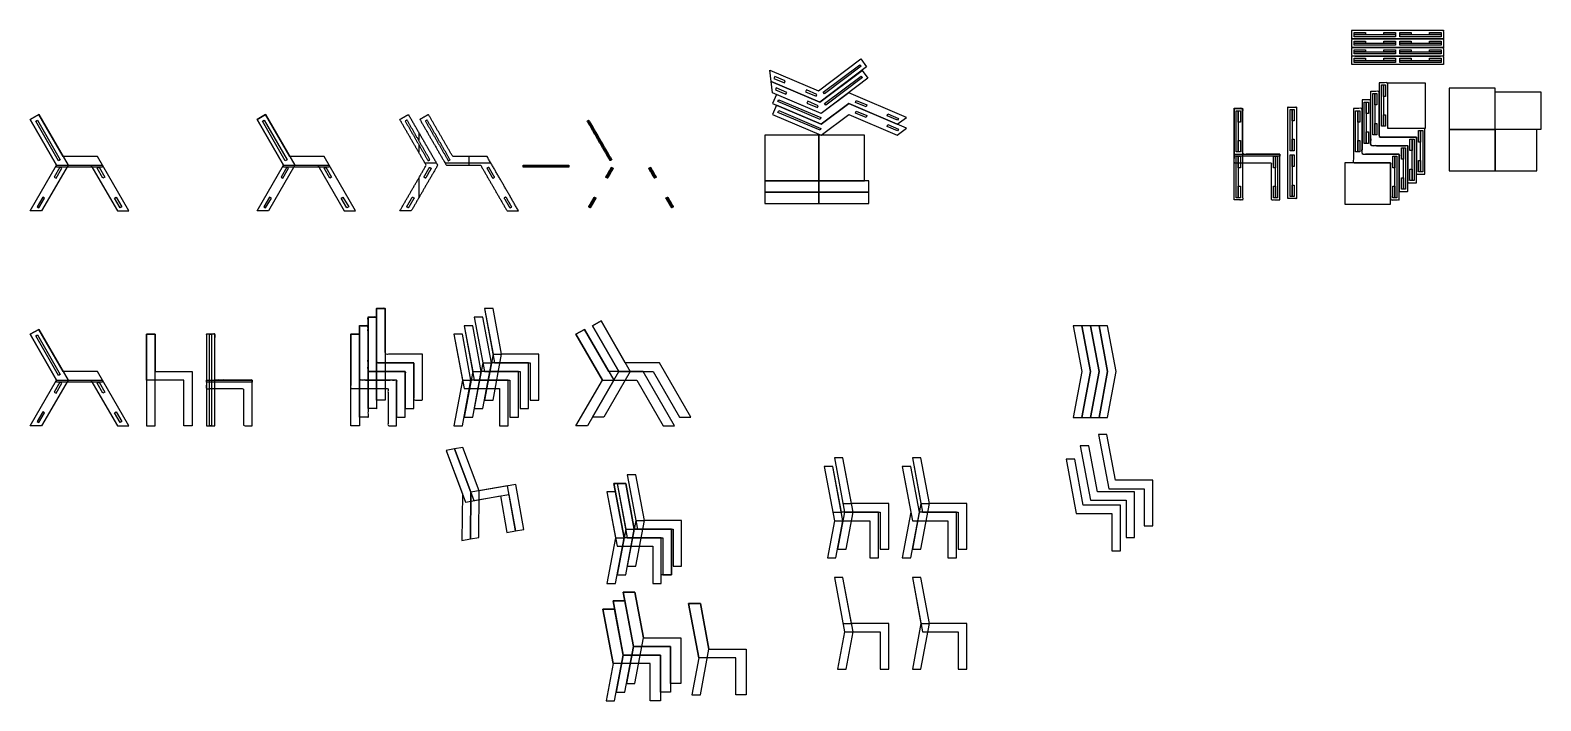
# Model space of a CAD drawing. Header units: millimetres. Extents: x 0 to 13206, y -4283 to 1581.
import ezdxf

# ---------------------------------------------------------------- set-up
doc = ezdxf.new("R2010")
doc.units = ezdxf.units.MM
doc.header["$MEASUREMENT"] = 0
doc.layers.add('_____', color=7, linetype='Continuous', true_color=0x000000)

msp = doc.modelspace()

# ---------------------------------------------------------------- linework, layer by layer
at = {"layer": '_____'}
for p, q in [((3396, 687), (3396, 618)), ((4876, 790), (5076, 444)), ((3396, 582), (3396, 513)), ((4984, 622), (4969, 613)), ((3449, 422), (3549, 422)), ((3625, 422), (4025, 422)), ((3838, 400), (3838, 475)), ((4508, 400), (4508, 382)), ((3396, 287), (3396, 113)), ((4308, 391), (4708, 391)), ((5039, 291), (5089, 378)), ((5056, 339), (5072, 330)), ((5415, 378), (5465, 291)), ((5448, 339), (5432, 330)), ((4939, 118), (4889, 31)), ((4922, 70), (4906, 79)), ((5565, 118), (5615, 31)), ((5598, 79), (5582, 70)), ((4046, -1253), (4121, -1253)), ((3868, -1403), (3943, -1403)), ((3957, -1328), (4032, -1328)), ((3778, -1478), (3853, -1478)), ((7016, -2633), (7091, -2633)), ((7105, -2558), (7180, -2558)), ((7787, -2558), (7862, -2558)), ((5295, -2707), (5370, -2707)), ((5117, -2857), (5192, -2857)), ((5206, -2782), (5281, -2782)), ((7105, -3606), (7180, -3606)), ((7787, -3606), (7862, -3606))]:
    msp.add_line(p, q, dxfattribs=at)
for points in [[(11673, 1560), (11673, 1542), (11573, 1542), (11573, 1560)], [(11573, 1524), (11573, 1542), (11934, 1542), (11934, 1524)], [(11673, 1485), (11673, 1467), (11573, 1467), (11573, 1485)], [(11573, 1449), (11573, 1467), (11934, 1467), (11934, 1449)], [(11934, 1560), (11934, 1542), (11834, 1542), (11834, 1560)], [(11934, 1485), (11934, 1467), (11834, 1467), (11834, 1485)], [(12072, 1560), (12072, 1542), (11972, 1542), (11972, 1560)], [(11972, 1524), (11972, 1542), (12334, 1542), (12334, 1524)], [(12072, 1485), (12072, 1467), (11972, 1467), (11972, 1485)], [(11972, 1449), (11972, 1467), (12334, 1467), (12334, 1449)], [(12334, 1560), (12334, 1542), (12234, 1542), (12234, 1560)], [(12334, 1485), (12334, 1467), (12234, 1467), (12234, 1485)], [(7260, 1329), (7312, 1259), (6903, 951), (6478, 1132), (6466, 1231), (6891, 1051)], [(11673, 1410), (11673, 1392), (11573, 1392), (11573, 1410)], [(11573, 1374), (11573, 1392), (11934, 1392), (11934, 1374)], [(11673, 1335), (11673, 1317), (11573, 1317), (11573, 1335)], [(11934, 1410), (11934, 1392), (11834, 1392), (11834, 1410)], [(11934, 1335), (11934, 1317), (11834, 1317), (11834, 1335)], [(12072, 1410), (12072, 1392), (11972, 1392), (11972, 1410)], [(11972, 1374), (11972, 1392), (12334, 1392), (12334, 1374)], [(12072, 1335), (12072, 1317), (11972, 1317), (11972, 1335)], [(12334, 1410), (12334, 1392), (12234, 1392), (12234, 1410)], [(12334, 1335), (12334, 1317), (12234, 1317), (12234, 1335)], [(7272, 1229), (7324, 1160), (6915, 852), (6490, 1033), (6478, 1132), (6903, 951)], [(7252, 1279), (7263, 1265), (6943, 1024), (6932, 1039)], [(11573, 1299), (11573, 1317), (11934, 1317), (11934, 1299)], [(11972, 1299), (11972, 1317), (12334, 1317), (12334, 1299)], [(6509, 1176), (6502, 1159), (6594, 1120), (6601, 1137)], [(6521, 1077), (6514, 1060), (6606, 1021), (6613, 1037)], [(6785, 1059), (6778, 1042), (6870, 1003), (6877, 1019)], [(7264, 1180), (7275, 1166), (6955, 925), (6944, 939)], [(11812, 1102), (11830, 1102), (11830, 741), (11812, 741)], [(11848, 1002), (11830, 1002), (11830, 1102), (11848, 1102)], [(12196, 1121), (12196, 721), (11868, 721), (11868, 1121)], [(12406, 1074), (12406, 713), (12806, 713), (12806, 1074)], [(6915, 852), (6524, 1018), (6490, 939), (6915, 758), (7155, 939), (7580, 758), (7660, 818), (7155, 1033)], [(6915, 758), (6524, 924), (6490, 845), (6915, 664), (7155, 845), (7580, 664), (7660, 724), (7155, 939)], [(6537, 956), (6544, 973), (6912, 816), (6905, 800)], [(6797, 959), (6790, 943), (6882, 904), (6889, 920)], [(7314, 928), (7307, 911), (7215, 950), (7222, 967)], [(11662, 952), (11680, 952), (11680, 591), (11662, 591)], [(11698, 852), (11680, 852), (11680, 952), (11698, 952)], [(11737, 1027), (11755, 1027), (11755, 666), (11737, 666)], [(11773, 927), (11755, 927), (11755, 1027), (11773, 1027)], [(13206, 713), (12806, 713), (12806, 1041), (13206, 1041)], [(288, 475), (75, 843), (0, 800), (231, 400), (531, 400), (762, 0), (862, 0), (588, 475)], [(0, 800), (75, 843), (331, 400), (100, 0), (0, 0), (231, 400)], [(48, 786), (63, 795), (263, 448), (248, 439)], [(1983, 800), (2058, 843), (2314, 400), (2083, 0), (1983, 0), (2214, 400)], [(2270, 475), (2058, 843), (1983, 800), (2214, 400), (2514, 400), (2744, 0), (2844, 0), (2570, 475)], [(2030, 786), (2046, 795), (2246, 448), (2230, 439)], [(6537, 862), (6544, 879), (6912, 722), (6905, 706)], [(7314, 834), (7307, 817), (7215, 856), (7222, 873)], [(7590, 810), (7583, 794), (7491, 833), (7498, 850)], [(10543, 877), (10561, 877), (10561, 516), (10543, 516)], [(10579, 777), (10561, 777), (10561, 877), (10579, 877)], [(11015, 888), (11033, 888), (11033, 527), (11015, 527)], [(11051, 788), (11033, 788), (11033, 888), (11051, 888)], [(11587, 877), (11605, 877), (11605, 516), (11587, 516)], [(11623, 777), (11605, 777), (11605, 877), (11623, 877)], [(11848, 741), (11830, 741), (11830, 841), (11848, 841)], [(6422, 664), (6422, 264), (6894, 264), (6894, 664)], [(6894, 664), (6894, 264), (7294, 264), (7294, 664)], [(7590, 716), (7583, 700), (7491, 739), (7498, 756)], [(11698, 591), (11680, 591), (11680, 691), (11698, 691)], [(11773, 666), (11755, 666), (11755, 766), (11773, 766)], [(12155, 603), (12137, 603), (12137, 703), (12155, 703)], [(12173, 341), (12155, 341), (12155, 703), (12173, 703)], [(12406, 713), (12406, 351), (12806, 351), (12806, 713)], [(12806, 713), (12806, 351), (13170, 351), (13170, 713)], [(10579, 516), (10561, 516), (10561, 616), (10579, 616)], [(11051, 527), (11033, 527), (11033, 627), (11051, 627)], [(11623, 516), (11605, 516), (11605, 616), (11623, 616)], [(12005, 453), (11987, 453), (11987, 553), (12005, 553)], [(12023, 191), (12005, 191), (12005, 553), (12023, 553)], [(12080, 528), (12062, 528), (12062, 628), (12080, 628)], [(12098, 266), (12080, 266), (12080, 628), (12098, 628)], [(231, 382), (231, 400), (631, 400), (631, 382)], [(2214, 382), (2214, 400), (2614, 400), (2614, 382)], [(10924, 496), (10924, 478), (10524, 478), (10524, 496)], [(10543, 478), (10561, 478), (10561, 116), (10543, 116)], [(10579, 378), (10561, 378), (10561, 478), (10579, 478)], [(10886, 378), (10868, 378), (10868, 478), (10886, 478)], [(10904, 116), (10886, 116), (10886, 478), (10904, 478)], [(11015, 490), (11033, 490), (11033, 127), (11015, 127)], [(11051, 390), (11033, 390), (11033, 490), (11051, 490)], [(11493, 421), (11493, 60), (11893, 60), (11893, 421)], [(11930, 378), (11912, 378), (11912, 478), (11930, 478)], [(11948, 116), (11930, 116), (11930, 478), (11948, 478)], [(12155, 341), (12137, 341), (12137, 441), (12155, 441)], [(210, 295), (226, 286), (276, 373), (260, 382)], [(652, 295), (636, 286), (586, 373), (602, 382)], [(2193, 295), (2208, 286), (2258, 373), (2243, 382)], [(2634, 295), (2619, 286), (2569, 373), (2584, 382)], [(12005, 191), (11987, 191), (11987, 291), (12005, 291)], [(12080, 266), (12062, 266), (12062, 366), (12080, 366)], [(6894, 164), (6894, 264), (6422, 264), (6422, 164)], [(6894, 64), (6894, 164), (6422, 164), (6422, 64)], [(7330, 164), (7330, 264), (6894, 264), (6894, 164)], [(7330, 64), (7330, 164), (6894, 164), (6894, 64)], [(10579, 116), (10561, 116), (10561, 216), (10579, 216)], [(10886, 116), (10868, 116), (10868, 216), (10886, 216)], [(11051, 127), (11033, 127), (11033, 227), (11051, 227)], [(11930, 116), (11912, 116), (11912, 216), (11930, 216)], [(60, 36), (76, 27), (126, 113), (110, 122)], [(802, 36), (786, 27), (736, 113), (752, 122)], [(2043, 36), (2058, 27), (2108, 113), (2093, 122)], [(2784, 36), (2769, 27), (2719, 113), (2734, 122)], [(4446, -1653), (4446, -1253), (4121, -1253), (4046, -853), (3971, -853), (4060, -1328), (4371, -1328), (4371, -1653)], [(3971, -853), (4046, -1253), (3971, -1653), (4046, -1653), (4121, -1253), (4046, -853)], [(0, -1078), (75, -1035), (331, -1478), (100, -1878), (0, -1878), (231, -1478)], [(288, -1403), (75, -1035), (0, -1078), (231, -1478), (531, -1478), (762, -1878), (862, -1878), (588, -1403)], [(3793, -1003), (3868, -1403), (3793, -1803), (3868, -1803), (3943, -1403), (3868, -1003)], [(4268, -1803), (4268, -1403), (3943, -1403), (3868, -1003), (3793, -1003), (3882, -1478), (4193, -1478), (4193, -1803)], [(4357, -1728), (4357, -1328), (4032, -1328), (3957, -928), (3882, -928), (3971, -1403), (4282, -1403), (4282, -1728)], [(3882, -928), (3957, -1328), (3882, -1728), (3957, -1728), (4032, -1328), (3957, -928)], [(5059, -1403), (4846, -1035), (4771, -1078), (5002, -1478), (5302, -1478), (5533, -1878), (5633, -1878), (5359, -1403)], [(4771, -1078), (4846, -1035), (5102, -1478), (4871, -1878), (4771, -1878), (5002, -1478)], [(5202, -1328), (4990, -960), (4915, -1003), (5146, -1403), (5446, -1403), (5676, -1803), (5776, -1803), (5502, -1328)], [(4915, -1003), (4990, -960), (5246, -1403), (5015, -1803), (4915, -1803), (5146, -1403)], [(9119, -1005), (9194, -1405), (9119, -1805), (9194, -1805), (9269, -1405), (9194, -1005)], [(9194, -1005), (9269, -1405), (9194, -1805), (9269, -1805), (9344, -1405), (9269, -1005)], [(9269, -1005), (9344, -1405), (9269, -1805), (9344, -1805), (9419, -1405), (9344, -1005)], [(9344, -1005), (9419, -1405), (9344, -1805), (9419, -1805), (9494, -1405), (9419, -1005)], [(48, -1092), (63, -1083), (263, -1430), (248, -1439)], [(1417, -1478), (1417, -1878), (1342, -1878), (1342, -1478), (1017, -1478), (1017, -1078), (1092, -1078), (1092, -1403), (1417, -1403)], [(1017, -1878), (1092, -1878), (1092, -1078), (1017, -1078)], [(1540, -1878), (1615, -1878), (1615, -1078), (1540, -1078)], [(1568, -1078), (1586, -1078), (1586, -1878), (1568, -1878)], [(3703, -1078), (3778, -1478), (3703, -1878), (3778, -1878), (3853, -1478), (3778, -1078)], [(4178, -1878), (4178, -1478), (3853, -1478), (3778, -1078), (3703, -1078), (3793, -1553), (4103, -1553), (4103, -1878)], [(210, -1583), (226, -1592), (276, -1505), (260, -1496)], [(231, -1496), (231, -1478), (631, -1478), (631, -1496)], [(652, -1583), (636, -1592), (586, -1505), (602, -1496)], [(1540, -1496), (1540, -1478), (1940, -1478), (1940, -1496)], [(60, -1842), (76, -1851), (126, -1765), (110, -1756)], [(802, -1842), (786, -1851), (736, -1765), (752, -1756)], [(9813, -2754), (9813, -2354), (9488, -2354), (9413, -1954), (9338, -1954), (9428, -2429), (9738, -2429), (9738, -2754)], [(3635, -2093), (3778, -2473), (3774, -2880), (3848, -2867), (3852, -2460), (3709, -2080)], [(4242, -2798), (4172, -2404), (3852, -2460), (3709, -2080), (3635, -2093), (3805, -2545), (4112, -2491), (4168, -2811)], [(4316, -2785), (4246, -2391), (3926, -2447), (3783, -2067), (3709, -2080), (3879, -2532), (4185, -2478), (4242, -2798)], [(3709, -2080), (3852, -2460), (3848, -2867), (3922, -2854), (3926, -2447), (3783, -2067)], [(9655, -2855), (9655, -2455), (9330, -2455), (9255, -2055), (9180, -2055), (9269, -2530), (9580, -2530), (9580, -2855)], [(7416, -3033), (7416, -2633), (7091, -2633), (7016, -2233), (6941, -2233), (7030, -2708), (7341, -2708), (7341, -3033)], [(6941, -2233), (7030, -2708), (6969, -3033), (7044, -3033), (7105, -2708), (7016, -2233)], [(7030, -2158), (7119, -2633), (7058, -2958), (7133, -2958), (7194, -2633), (7105, -2158)], [(7505, -2958), (7505, -2558), (7180, -2558), (7105, -2158), (7030, -2158), (7119, -2633), (7430, -2633), (7430, -2958)], [(8098, -3033), (8098, -2633), (7773, -2633), (7698, -2233), (7623, -2233), (7712, -2708), (8023, -2708), (8023, -3033)], [(7623, -2233), (7698, -2633), (7623, -3033), (7698, -3033), (7773, -2633), (7698, -2233)], [(7712, -2158), (7787, -2558), (7712, -2958), (7787, -2958), (7862, -2558), (7787, -2158)], [(8187, -2958), (8187, -2558), (7862, -2558), (7787, -2158), (7712, -2158), (7801, -2633), (8112, -2633), (8112, -2958)], [(9531, -2971), (9531, -2571), (9206, -2571), (9131, -2171), (9056, -2171), (9145, -2646), (9456, -2646), (9456, -2971)], [(5220, -2307), (5295, -2707), (5220, -3107), (5295, -3107), (5370, -2707), (5295, -2307)], [(5695, -3107), (5695, -2707), (5370, -2707), (5295, -2307), (5220, -2307), (5309, -2782), (5620, -2782), (5620, -3107)], [(5042, -2457), (5117, -2857), (5042, -3257), (5117, -3257), (5192, -2857), (5117, -2457)], [(5517, -3257), (5517, -2857), (5192, -2857), (5117, -2457), (5042, -2457), (5131, -2932), (5442, -2932), (5442, -3257)], [(5606, -3182), (5517, -3182), (5517, -2857), (5192, -2857), (5103, -2382), (5206, -2382), (5281, -2782), (5606, -2782)], [(5131, -3182), (5206, -3182), (5281, -2782), (5206, -2382), (5103, -2382), (5192, -2857)], [(5606, -3182), (5606, -2782), (5281, -2782), (5206, -2382), (5131, -2382), (5220, -2857), (5531, -2857), (5531, -3182)], [(5131, -2382), (5206, -2782), (5131, -3182), (5206, -3182), (5281, -2782), (5206, -2382)], [(7505, -4006), (7505, -3606), (7180, -3606), (7105, -3206), (7030, -3206), (7119, -3681), (7430, -3681), (7430, -4006)], [(7030, -3206), (7119, -3681), (7058, -4006), (7133, -4006), (7194, -3681), (7105, -3206)], [(8187, -4006), (8187, -3606), (7862, -3606), (7787, -3206), (7712, -3206), (7801, -3681), (8112, -3681), (8112, -4006)], [(7712, -3206), (7787, -3606), (7712, -4006), (7787, -4006), (7862, -3606), (7787, -3206)], [(5598, -4208), (5509, -4208), (5509, -3883), (5184, -3883), (5095, -3408), (5198, -3408), (5273, -3808), (5598, -3808)], [(5123, -4208), (5198, -4208), (5273, -3808), (5198, -3408), (5095, -3408), (5184, -3883)], [(5687, -4133), (5598, -4133), (5598, -3808), (5273, -3808), (5184, -3333), (5287, -3333), (5362, -3733), (5687, -3733)], [(5212, -4133), (5287, -4133), (5362, -3733), (5287, -3333), (5184, -3333), (5273, -3808)], [(5784, -4231), (5859, -4231), (5934, -3831), (5859, -3431), (5756, -3431), (5845, -3906)], [(6259, -4231), (6170, -4231), (6170, -3906), (5845, -3906), (5756, -3431), (5859, -3431), (5934, -3831), (6259, -3831)], [(5034, -4283), (5109, -4283), (5184, -3883), (5109, -3483), (5006, -3483), (5095, -3958)], [(5509, -4283), (5420, -4283), (5420, -3958), (5095, -3958), (5006, -3483), (5109, -3483), (5184, -3883), (5509, -3883)]]:
    msp.add_lwpolyline(points, close=True, dxfattribs=at)
for points, knots in [([(12354, 1505), (12354, 1542), (12354, 1580), (12154, 1580), (11954, 1580), (11754, 1580), (11554, 1580), (11554, 1542), (11554, 1505), (11791, 1505), (12029, 1505), (12191, 1505), (12354, 1505)], [0, 0, 0, 75, 75, 475, 475, 875, 875, 950, 950, 1425, 1425, 1750, 1750, 1750]), ([(12354, 1430), (12354, 1467), (12354, 1505), (12154, 1505), (11954, 1505), (11754, 1505), (11554, 1505), (11554, 1467), (11554, 1430), (11791, 1430), (12029, 1430), (12191, 1430), (12354, 1430)], [0, 0, 0, 75, 75, 475, 475, 875, 875, 950, 950, 1425, 1425, 1750, 1750, 1750]), ([(12354, 1355), (12354, 1392), (12354, 1430), (12154, 1430), (11954, 1430), (11754, 1430), (11554, 1430), (11554, 1392), (11554, 1355), (11791, 1355), (12029, 1355), (12191, 1355), (12354, 1355)], [0, 0, 0, 75, 75, 475, 475, 875, 875, 950, 950, 1425, 1425, 1750, 1750, 1750]), ([(12354, 1280), (12354, 1317), (12354, 1355), (12154, 1355), (11954, 1355), (11754, 1355), (11554, 1355), (11554, 1317), (11554, 1280), (11791, 1280), (12029, 1280), (12191, 1280), (12354, 1280)], [0, 0, 0, 75, 75, 475, 475, 875, 875, 950, 950, 1425, 1425, 1750, 1750, 1750]), ([(12193, 721), (12193, 521), (12193, 321), (12155, 321), (12118, 321), (12118, 484), (12118, 646), (11955, 646), (11793, 646), (11793, 884), (11793, 1121), (11830, 1121), (11868, 1121), (11868, 921), (11868, 721), (12030, 721), (12193, 721)], [0, 0, 0, 400, 400, 475, 475, 875, 875, 1200, 1200, 1600, 1600, 1675, 1675, 2000, 2000, 2325, 2325, 2325]), ([(12043, 571), (12043, 371), (12043, 171), (12005, 171), (11968, 171), (11968, 334), (11968, 496), (11805, 496), (11643, 496), (11643, 734), (11643, 971), (11680, 971), (11718, 971), (11718, 771), (11718, 571), (11880, 571), (12043, 571)], [0, 0, 0, 400, 400, 475, 475, 875, 875, 1200, 1200, 1600, 1600, 1675, 1675, 2000, 2000, 2325, 2325, 2325]), ([(12118, 646), (12118, 446), (12118, 246), (12080, 246), (12043, 246), (12043, 409), (12043, 571), (11880, 571), (11718, 571), (11718, 809), (11718, 1046), (11755, 1046), (11793, 1046), (11793, 846), (11793, 646), (11955, 646), (12118, 646)], [0, 0, 0, 400, 400, 475, 475, 875, 875, 1200, 1200, 1600, 1600, 1675, 1675, 2000, 2000, 2325, 2325, 2325]), ([(10924, 496), (10924, 296), (10924, 96), (10886, 96), (10849, 96), (10849, 259), (10849, 421), (10686, 421), (10524, 421), (10524, 659), (10524, 896), (10561, 896), (10599, 896), (10599, 696), (10599, 496), (10761, 496), (10924, 496)], [0, 0, 0, 400, 400, 475, 475, 875, 875, 1200, 1200, 1600, 1600, 1675, 1675, 2000, 2000, 2325, 2325, 2325]), ([(10524, 96), (10561, 96), (10599, 96), (10599, 296), (10599, 496), (10599, 696), (10599, 896), (10561, 896), (10524, 896), (10524, 659), (10524, 421), (10524, 259), (10524, 96)], [0, 0, 0, 75, 75, 475, 475, 875, 875, 950, 950, 1425, 1425, 1750, 1750, 1750]), ([(10995, 108), (11033, 108), (11070, 108), (11070, 308), (11070, 508), (11070, 708), (11070, 908), (11033, 908), (10995, 908), (10995, 670), (10995, 433), (10995, 270), (10995, 108)], [0, 0, 0, 75, 75, 475, 475, 875, 875, 950, 950, 1425, 1425, 1750, 1750, 1750]), ([(11968, 496), (11968, 296), (11968, 96), (11930, 96), (11893, 96), (11893, 259), (11893, 421), (11730, 421), (11568, 421), (11568, 659), (11568, 896), (11605, 896), (11643, 896), (11643, 696), (11643, 496), (11805, 496), (11968, 496)], [0, 0, 0, 400, 400, 475, 475, 875, 875, 1200, 1200, 1600, 1600, 1675, 1675, 2000, 2000, 2325, 2325, 2325]), ([(3353, -1328), (3353, -1528), (3353, -1728), (3316, -1728), (3278, -1728), (3278, -1565), (3278, -1403), (3116, -1403), (2953, -1403), (2953, -1165), (2953, -928), (2991, -928), (3028, -928), (3028, -1128), (3028, -1328), (3191, -1328), (3353, -1328)], [0, 0, 0, 400, 400, 475, 475, 875, 875, 1200, 1200, 1600, 1600, 1675, 1675, 2000, 2000, 2325, 2325, 2325]), ([(2953, -1728), (2991, -1728), (3028, -1728), (3028, -1528), (3028, -1328), (3028, -1128), (3028, -928), (2991, -928), (2953, -928), (2953, -1165), (2953, -1403), (2953, -1565), (2953, -1728)], [0, 0, 0, 75, 75, 475, 475, 875, 875, 950, 950, 1425, 1425, 1750, 1750, 1750]), ([(3428, -1253), (3428, -1453), (3428, -1653), (3391, -1653), (3353, -1653), (3353, -1490), (3353, -1328), (3191, -1328), (3028, -1328), (3028, -1090), (3028, -853), (3066, -853), (3103, -853), (3103, -1053), (3103, -1253), (3266, -1253), (3428, -1253)], [0, 0, 0, 400, 400, 475, 475, 875, 875, 1200, 1200, 1600, 1600, 1675, 1675, 2000, 2000, 2325, 2325, 2325]), ([(3028, -1653), (3066, -1653), (3103, -1653), (3103, -1453), (3103, -1253), (3103, -1053), (3103, -853), (3066, -853), (3028, -853), (3028, -1090), (3028, -1328), (3028, -1490), (3028, -1653)], [0, 0, 0, 75, 75, 475, 475, 875, 875, 950, 950, 1425, 1425, 1750, 1750, 1750]), ([(3278, -1403), (3278, -1603), (3278, -1803), (3241, -1803), (3203, -1803), (3203, -1640), (3203, -1478), (3041, -1478), (2878, -1478), (2878, -1240), (2878, -1003), (2916, -1003), (2953, -1003), (2953, -1203), (2953, -1403), (3116, -1403), (3278, -1403)], [0, 0, 0, 400, 400, 475, 475, 875, 875, 1200, 1200, 1600, 1600, 1675, 1675, 2000, 2000, 2325, 2325, 2325]), ([(2878, -1803), (2916, -1803), (2953, -1803), (2953, -1603), (2953, -1403), (2953, -1203), (2953, -1003), (2916, -1003), (2878, -1003), (2878, -1240), (2878, -1478), (2878, -1640), (2878, -1803)], [0, 0, 0, 75, 75, 475, 475, 875, 875, 950, 950, 1425, 1425, 1750, 1750, 1750]), ([(1940, -1553), (1940, -1715), (1940, -1878), (1902, -1878), (1865, -1878), (1865, -1715), (1865, -1553), (1702, -1553), (1540, -1553), (1540, -1315), (1540, -1078), (1577, -1078), (1615, -1078), (1615, -1278), (1615, -1478), (1777, -1478), (1940, -1478), (1940, -1515), (1940, -1553)], [0, 0, 0, 400, 400, 475, 475, 875, 875, 1200, 1200, 1600, 1600, 1675, 1675, 2000, 2000, 2325, 2325, 2400, 2400, 2400]), ([(3203, -1478), (3203, -1678), (3203, -1878), (3166, -1878), (3128, -1878), (3128, -1715), (3128, -1553), (2966, -1553), (2803, -1553), (2803, -1315), (2803, -1078), (2841, -1078), (2878, -1078), (2878, -1278), (2878, -1478), (3041, -1478), (3203, -1478)], [0, 0, 0, 400, 400, 475, 475, 875, 875, 1200, 1200, 1600, 1600, 1675, 1675, 2000, 2000, 2325, 2325, 2325]), ([(2803, -1878), (2841, -1878), (2878, -1878), (2878, -1678), (2878, -1478), (2878, -1278), (2878, -1078), (2841, -1078), (2803, -1078), (2803, -1315), (2803, -1553), (2803, -1715), (2803, -1878)], [0, 0, 0, 75, 75, 475, 475, 875, 875, 950, 950, 1425, 1425, 1750, 1750, 1750])]:
    msp.add_open_spline(points, degree=2, knots=knots, dxfattribs=at)
for points in [[(3231, 800), (3268, 822), (3306, 843)], [(3462, 400), (3346, 600), (3231, 800)], [(3294, 795), (3286, 790), (3278, 786)], [(3494, 448), (3394, 622), (3294, 795)], [(3306, 843), (3434, 622), (3562, 400)], [(3482, 843), (3444, 822), (3407, 800)], [(3407, 800), (3522, 600), (3638, 400)], [(3470, 795), (3463, 790), (3455, 786)], [(3670, 448), (3570, 622), (3470, 795)], [(3695, 475), (3588, 659), (3482, 843)], [(4869, 786), (4876, 790), (4884, 795)], [(4884, 795), (4984, 622), (5084, 448)], [(3278, 786), (3378, 613), (3478, 439)], [(3455, 786), (3555, 613), (3655, 439)], [(5069, 439), (4969, 613), (4869, 786)], [(3231, 0), (3346, 200), (3462, 400)], [(3562, 400), (3446, 200), (3331, 0)], [(3478, 439), (3486, 444), (3494, 448)], [(3638, 400), (3788, 400), (3938, 400)], [(3655, 439), (3663, 444), (3670, 448)], [(3995, 475), (3845, 475), (3695, 475)], [(3938, 400), (4053, 200), (4169, 0)], [(4269, 0), (4132, 238), (3995, 475)], [(4308, 382), (4308, 391), (4308, 400)], [(4308, 400), (4508, 400), (4708, 400)], [(4708, 400), (4708, 391), (4708, 382)], [(5084, 448), (5076, 444), (5069, 439)], [(3441, 295), (3466, 339), (3491, 382)], [(3456, 286), (3449, 291), (3441, 295)], [(3506, 373), (3481, 330), (3456, 286)], [(3491, 382), (3499, 378), (3506, 373)], [(4009, 382), (4001, 378), (3993, 373)], [(3993, 373), (4018, 330), (4043, 286)], [(4059, 295), (4034, 339), (4009, 382)], [(4043, 286), (4051, 291), (4059, 295)], [(4708, 382), (4508, 382), (4308, 382)], [(5031, 295), (5056, 339), (5081, 382)], [(5047, 286), (5039, 291), (5031, 295)], [(5097, 373), (5072, 330), (5047, 286)], [(5081, 382), (5089, 378), (5097, 373)], [(5407, 373), (5415, 378), (5423, 382)], [(5457, 286), (5432, 330), (5407, 373)], [(5423, 382), (5448, 339), (5473, 295)], [(5473, 295), (5465, 291), (5457, 286)], [(3331, 0), (3281, 0), (3231, 0)], [(3291, 36), (3316, 79), (3341, 122)], [(3306, 27), (3299, 31), (3291, 36)], [(3356, 113), (3331, 70), (3306, 27)], [(3341, 122), (3349, 118), (3356, 113)], [(4159, 122), (4151, 118), (4143, 113)], [(4143, 113), (4168, 70), (4193, 27)], [(4209, 36), (4184, 79), (4159, 122)], [(4169, 0), (4219, 0), (4269, 0)], [(4193, 27), (4201, 31), (4209, 36)], [(4881, 36), (4906, 79), (4931, 122)], [(4897, 27), (4889, 31), (4881, 36)], [(4947, 113), (4922, 70), (4897, 27)], [(4931, 122), (4939, 118), (4947, 113)], [(5557, 113), (5565, 118), (5573, 122)], [(5607, 27), (5582, 70), (5557, 113)], [(5573, 122), (5598, 79), (5623, 36)], [(5623, 36), (5615, 31), (5607, 27)]]:
    msp.add_open_spline(points, degree=2, dxfattribs=at)

doc.saveas('drawing.dxf')
